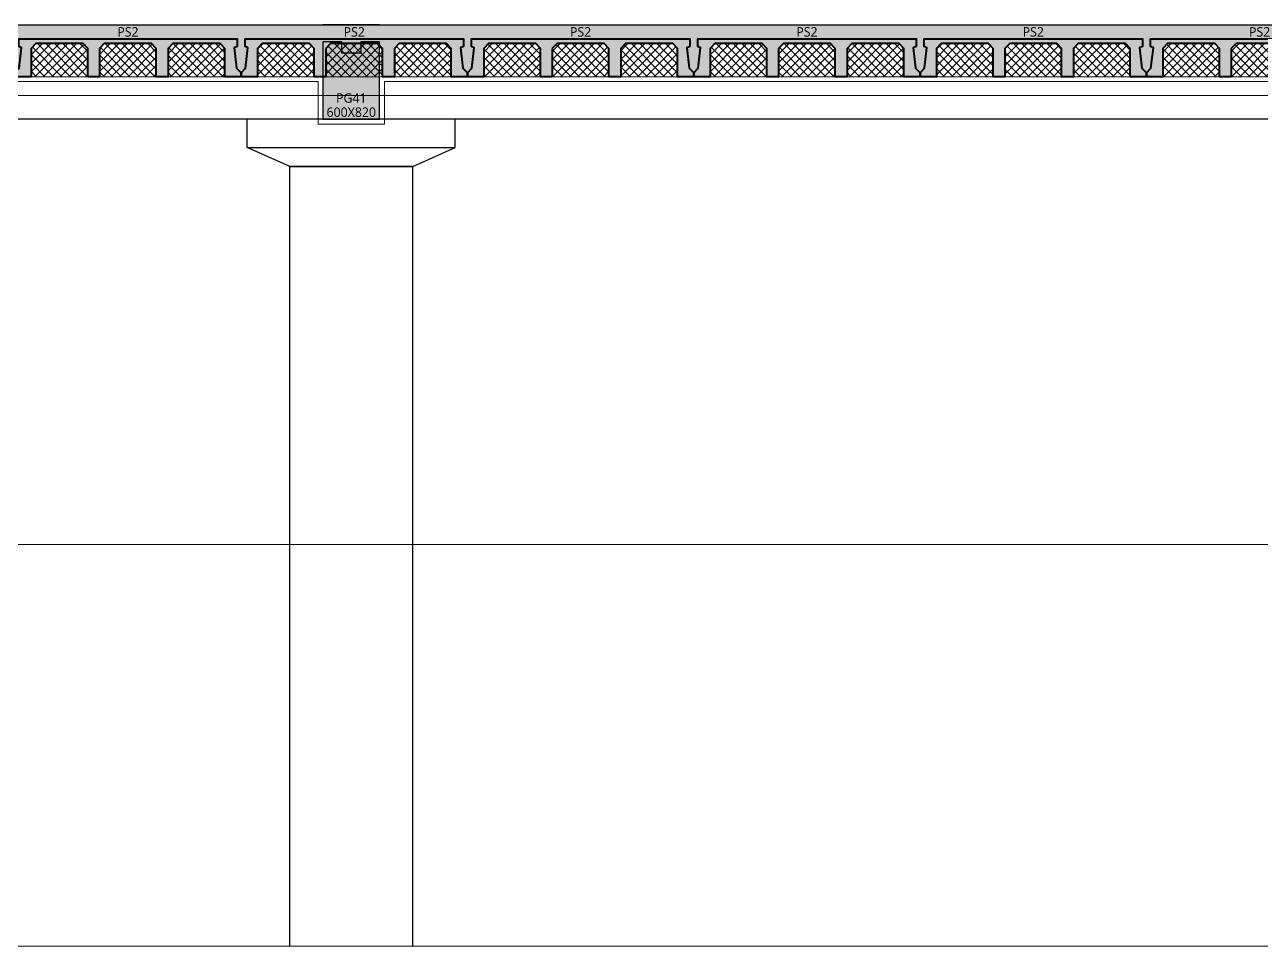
# Model space of a CAD drawing. Header units: millimetres. Extents: x 0 to 420000, y 0 to 297000.
# Drawn here: x 260558 to 273642, y 34450 to 44200 of the extents above; entities that cross this region are included whole.
import ezdxf
from ezdxf.enums import TextEntityAlignment as Align

# ---------------------------------------------------------------- set-up
doc = ezdxf.new("R2010")
doc.units = ezdxf.units.MM
doc.linetypes.add('0731_main_plan$0$form_$0$y-Landschaft$0$_$1$20120914_Verkehrsflächen_Grün$0$20120628_xref - Gammel$1$3_H-GL_F1_U3 - Default$0${ Offset Lines }', pattern=[0])
doc.linetypes.add('CEN', pattern=[62, 60, -1, 0, -1])
for name, color, linetype, lineweight in [('A-AXIS-LINE', 1, 'CEN', 15), ('A-CONC-LIN1', 2, 'Continuous', 40), ('A-CONC-LIN2', 7, 'Continuous', 25), ('A-ELEV-LIN2', 7, 'Continuous', 25), ('A-XXXX-FIN2', 6, 'Continuous', 20), ('A-XXXX-INSL1', 15, 'Continuous', 18), ('A-XXXX-INSL2', 8, 'Continuous', 18)]:
    doc.layers.add(name, color=color, linetype=linetype, lineweight=lineweight)
doc.layers.add('A-CONC-SOLD', color=253, linetype='CEN')
doc.layers.add('CON', color=2, linetype='Continuous')
doc.layers.add('A-XXXX-NPLT', color=144, linetype='Continuous', lineweight=15, plot=False)
doc.styles.add('맑은고딕', font='')
doc.styles.get('맑은고딕').set_extended_font_data('Malgun Gothic')

# ---------------------------------------------------------------- blocks, each defined once
blk = doc.blocks.new('axis(211208)')
at = {"layer": 'A-AXIS-LINE', "ltscale": 1000}
for p, q in [((4631788.1, -422118.7), (4955413.1, -422118.7)), ((4631788.1, -426868.7), (4955413.1, -426868.7)), ((4631788.1, -431118.7), (4955413.1, -431118.7))]:
    blk.add_line(p, q, dxfattribs=at)
blk = doc.blocks.new('지하2층')
at = {"layer": 'A-XXXX-FIN2'}
blk.add_line((4802024, -391119), (4878824, -391119), dxfattribs=at)
blk = doc.blocks.new('PS2')
at = {"layer": 'A-CONC-SOLD'}
h = blk.add_hatch(color=256, dxfattribs=at)
h.dxf.hatch_style = 1
h.paths.add_polyline_path([(1198, 0), (-1198, 0), (-1198, -510), (-1150, -460), (-1125, -245), (-1155, -230), (-1155, -150), (1155, -150), (1155, -230), (1125, -245), (1150, -460), (1198, -510)])
h = blk.add_hatch(color=256, dxfattribs=at)
h.dxf.hatch_style = 1
h.paths.add_polyline_path([(-1150, -460), (-1198, -510), (-1198, -550), (-1025, -550), (-1025, -510), (-1025, -250), (-975, -200), (-475, -200), (-425, -250), (-425, -510), (-425, -550), (-300, -550), (-300, -510), (-300, -250), (-250, -200), (250, -200), (300, -250), (300, -510), (300, -550), (425, -550), (425, -510), (425, -250), (475, -200), (975, -200), (1025, -250), (1025, -510), (1025, -550), (1198, -550), (1198, -510), (1150, -460), (1125, -245), (1155, -230), (1155, -150), (-1155, -150), (-1155, -230), (-1125, -245)])
at = {"layer": 'A-XXXX-INSL2'}
h = blk.add_hatch(dxfattribs=at)
h.set_pattern_fill('ANSI37', color=256, scale=20)
h.set_pattern_definition([(45, (-289951.5, -41968), (-44.90128, 44.90128), []), (135, (-289951.5, -41968), (-44.90128, -44.90128), [])])
h.paths.add_polyline_path([(-975, -200), (-1025, -250), (-1025, -510), (-1025, -550), (-425, -550), (-425, -510), (-425, -250), (-475, -200)])
h.paths.add_polyline_path([(-250, -200), (-300, -250), (-300, -510), (-300, -550), (300, -550), (300, -510), (300, -250), (250, -200)])
h.paths.add_polyline_path([(425, -510), (425, -550), (1025, -550), (1025, -510), (1025, -250), (975, -200), (475, -200), (425, -250)])
at = {"layer": 'A-CONC-LIN1', "color": 2, "linetype": '0731_main_plan$0$form_$0$y-Landschaft$0$_$1$20120914_Verkehrsflächen_Grün$0$20120628_xref - Gammel$1$3_H-GL_F1_U3 - Default$0${ Offset Lines }'}
blk.add_lwpolyline([(-300, -250), (-300, -510), (-300, -510), (-300, -550), (-425, -550), (-425, -510), (-425, -510), (-425, -250), (-475, -200), (-975, -200), (-1025, -250), (-1025, -510), (-1025, -510), (-1025, -550), (-1198, -550), (-1198, -510), (-1150, -460), (-1125, -245), (-1155, -230), (-1155, -150), (1155, -150), (1155, -230), (1125, -245), (1150, -460), (1198, -510), (1198, -550), (1025, -550), (1025, -510), (1025, -510), (1025, -250), (975, -200), (475, -200), (425, -250), (425, -510), (425, -510), (425, -550), (300, -550), (300, -510), (300, -510), (300, -250), (250, -200), (-250, -200)], close=True, dxfattribs=at)
at = {"layer": 'A-CONC-LIN2'}
blk.add_line((-1198, 0), (1198, 0), dxfattribs=at)
at = {"layer": 'A-XXXX-NPLT'}
for p, q in [((-1025, -550), (-425, -550)), ((-300, -550), (300, -550)), ((425, -550), (1025, -550))]:
    blk.add_line(p, q, dxfattribs=at)
at = {"layer": 'A-XXXX-NPLT', "style": '맑은고딕'}
blk.add_text('PS2', height=100, dxfattribs=at).set_placement((0, -75), align=Align.MIDDLE)
blk = doc.blocks.new('PG41')
at = {"layer": 'A-CONC-SOLD'}
h = blk.add_hatch(color=256, dxfattribs=at)
h.dxf.hatch_style = 1
h.paths.add_polyline_path([(-300, 0), (300, 0), (300, -1000), (-300, -1000)])
blk.add_line((300, 0), (-300, 0))
at = {"layer": 'CON'}
blk.add_lwpolyline([(-300, -1000), (300, -1000), (300, -180), (100, -180), (100, -300), (-100, -300), (-100, -180), (-300, -180)], close=True, dxfattribs=at)
at = {"layer": 'A-XXXX-NPLT', "style": '맑은고딕'}
for s, p in [('PG41', (0, -775)), ('600X820', (0, -925))]:
    blk.add_text(s, height=100, dxfattribs=at).set_placement(p, align=Align.MIDDLE)
blk = doc.blocks.new('냉동층(220321)')
at = {"layer": 'A-ELEV-LIN2'}
for p, q in [((4877247, -402369), (4822824, -402369)), ((4833224, -402669), (4833224, -402369)), ((4835424, -402669), (4835424, -402369)), ((4833224, -402669), (4835424, -402669)), ((4833674, -402869), (4833224, -402669)), ((4834974, -402869), (4835424, -402669)), ((4833674, -402869), (4834974, -402869)), ((4833674, -411119), (4833674, -402869)), ((4834974, -402869), (4833674, -402869)), ((4834974, -411119), (4834974, -402869))]:
    blk.add_line(p, q, dxfattribs=at)
at = {"layer": 'A-XXXX-INSL1'}
blk.add_lwpolyline([(4875424, -401969), (4834674, -401969), (4834674, -402419), (4833974, -402419), (4833974, -401969), (4825674, -401969)], dxfattribs=at)
for name, p in [('PS2', (4831961, -401369)), ('PS2', (4834356, -401369)), ('PG41', (4834324, -401369)), ('PS2', (4836751, -401369)), ('PS2', (4839146, -401369)), ('PS2', (4841541, -401369)), ('PS2', (4843936, -401369))]:
    blk.add_blockref(name, p)

msp = doc.modelspace()

# ---------------------------------------------------------------- block references
for name, p in [('냉동층(220321)', (-4570311.3, 445568.7)), ('지하2층', (-4570311.3, 425568.7))]:
    msp.add_blockref(name, p)
at = {"layer": 'A-AXIS-LINE'}
msp.add_blockref('axis(211208)', (-4581588.1, 465568.7), dxfattribs=at)

doc.saveas('drawing.dxf')
